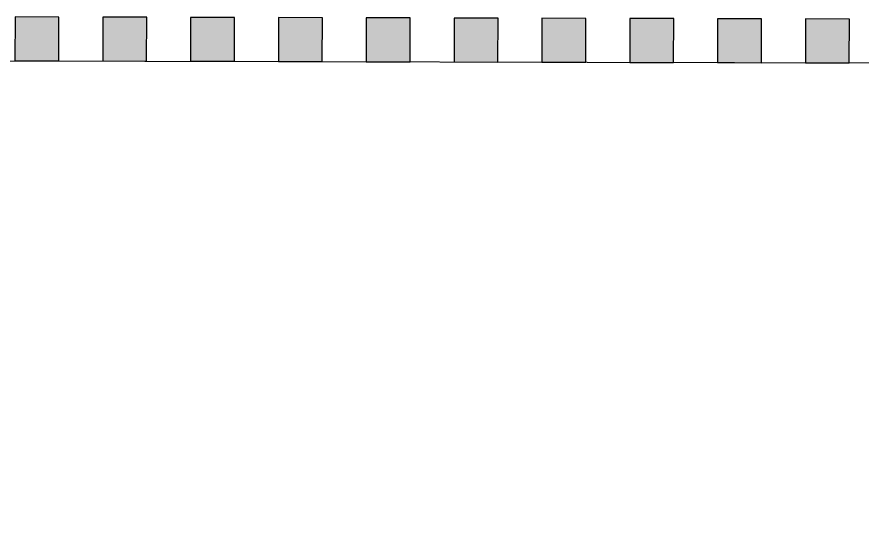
# Model space of a CAD drawing. Header units: metres. Extents: x 668617 to 675126, y 2286318 to 2293677.
# Drawn here: x 669259.34 to 669267.04, y 2287198.69 to 2287203.38 of the extents above; entities that cross this region are included whole.
import ezdxf

# ---------------------------------------------------------------- set-up
doc = ezdxf.new("R2010")
doc.units = ezdxf.units.M
doc.header["$MEASUREMENT"] = 0
doc.layers.add('DMTG-B-CuadrosVerdes', color=94, linetype='Continuous')
doc.layers.add('DMTG-PB-BANQUETAS', color=251, linetype='Continuous')

# ---------------------------------------------------------------- blocks, each defined once
blk = doc.blocks.new('*U124')
h = blk.add_hatch(color=256)
h.dxf.hatch_style = 1
h.paths.add_polyline_path([(19.2, 0), (19.6, 0), (19.6, 0.4), (19.2, 0.4)])
h = blk.add_hatch(color=256)
h.dxf.hatch_style = 1
h.paths.add_polyline_path([(19.2, 0), (19.6, 0), (19.6, 0.4), (19.2, 0.4)])
h = blk.add_hatch(color=256)
h.dxf.hatch_style = 1
h.paths.add_polyline_path([(20, 0), (20.4, 0), (20.4, 0.4), (20, 0.4)])
h = blk.add_hatch(color=256)
h.dxf.hatch_style = 1
h.paths.add_polyline_path([(20, 0), (20.4, 0), (20.4, 0.4), (20, 0.4)])
h = blk.add_hatch(color=256)
h.dxf.hatch_style = 1
h.paths.add_polyline_path([(20.8, 0), (21.2, 0), (21.2, 0.4), (20.8, 0.4)])
h = blk.add_hatch(color=256)
h.dxf.hatch_style = 1
h.paths.add_polyline_path([(20.8, 0), (21.2, 0), (21.2, 0.4), (20.8, 0.4)])
h = blk.add_hatch(color=256)
h.dxf.hatch_style = 1
h.paths.add_polyline_path([(21.6, 0), (22, 0), (22, 0.4), (21.6, 0.4)])
h = blk.add_hatch(color=256)
h.dxf.hatch_style = 1
h.paths.add_polyline_path([(21.6, 0), (22, 0), (22, 0.4), (21.6, 0.4)])
h = blk.add_hatch(color=256)
h.dxf.hatch_style = 1
h.paths.add_polyline_path([(22.4, 0), (22.8, 0), (22.8, 0.4), (22.4, 0.4)])
h = blk.add_hatch(color=256)
h.dxf.hatch_style = 1
h.paths.add_polyline_path([(22.4, 0), (22.8, 0), (22.8, 0.4), (22.4, 0.4)])
h = blk.add_hatch(color=256)
h.dxf.hatch_style = 1
h.paths.add_polyline_path([(23.2, 0), (23.6, 0), (23.6, 0.4), (23.2, 0.4)])
h = blk.add_hatch(color=256)
h.dxf.hatch_style = 1
h.paths.add_polyline_path([(23.2, 0), (23.6, 0), (23.6, 0.4), (23.2, 0.4)])
h = blk.add_hatch(color=256)
h.dxf.hatch_style = 1
h.paths.add_polyline_path([(24, 0), (24.4, 0), (24.4, 0.4), (24, 0.4)])
h = blk.add_hatch(color=256)
h.dxf.hatch_style = 1
h.paths.add_polyline_path([(24, 0), (24.4, 0), (24.4, 0.4), (24, 0.4)])
h = blk.add_hatch(color=256)
h.dxf.hatch_style = 1
h.paths.add_polyline_path([(24.8, 0), (25.2, 0), (25.2, 0.4), (24.8, 0.4)])
h = blk.add_hatch(color=256)
h.dxf.hatch_style = 1
h.paths.add_polyline_path([(24.8, 0), (25.2, 0), (25.2, 0.4), (24.8, 0.4)])
h = blk.add_hatch(color=256)
h.dxf.hatch_style = 1
h.paths.add_polyline_path([(25.6, 0), (26, 0), (26, 0.4), (25.6, 0.4)])
h = blk.add_hatch(color=256)
h.dxf.hatch_style = 1
h.paths.add_polyline_path([(25.6, 0), (26, 0), (26, 0.4), (25.6, 0.4)])
h = blk.add_hatch(color=256)
h.dxf.hatch_style = 1
h.paths.add_polyline_path([(26.4, 0), (26.8, 0), (26.8, 0.4), (26.4, 0.4)])
for points in [[(19.2, 0), (19.6, 0), (19.6, 0.4), (19.2, 0.4)], [(19.2, 0), (19.6, 0), (19.6, 0.4), (19.2, 0.4)], [(20, 0), (20.4, 0), (20.4, 0.4), (20, 0.4)], [(20, 0), (20.4, 0), (20.4, 0.4), (20, 0.4)], [(20.8, 0), (21.2, 0), (21.2, 0.4), (20.8, 0.4)], [(20.8, 0), (21.2, 0), (21.2, 0.4), (20.8, 0.4)], [(21.6, 0), (22, 0), (22, 0.4), (21.6, 0.4)], [(21.6, 0), (22, 0), (22, 0.4), (21.6, 0.4)], [(22.4, 0), (22.8, 0), (22.8, 0.4), (22.4, 0.4)], [(22.4, 0), (22.8, 0), (22.8, 0.4), (22.4, 0.4)], [(23.2, 0), (23.6, 0), (23.6, 0.4), (23.2, 0.4)], [(23.2, 0), (23.6, 0), (23.6, 0.4), (23.2, 0.4)], [(24, 0), (24.4, 0), (24.4, 0.4), (24, 0.4)], [(24, 0), (24.4, 0), (24.4, 0.4), (24, 0.4)], [(24.8, 0), (25.2, 0), (25.2, 0.4), (24.8, 0.4)], [(24.8, 0), (25.2, 0), (25.2, 0.4), (24.8, 0.4)], [(25.6, 0), (26, 0), (26, 0.4), (25.6, 0.4)], [(25.6, 0), (26, 0), (26, 0.4), (25.6, 0.4)], [(26.4, 0), (26.8, 0), (26.8, 0.4), (26.4, 0.4)]]:
    blk.add_lwpolyline(points, close=True)

msp = doc.modelspace()

# ---------------------------------------------------------------- linework, layer by layer
at = {"layer": 'DMTG-PB-BANQUETAS', "flags": 128}
msp.add_lwpolyline([(669278.63307, 2287198.92092), (669278.18845, 2287099.20632), (669278.25158, 2287098.54583), (669278.22869, 2287097.88299), (669278.12085, 2287097.22876), (669277.92916, 2287096.59316), (669277.65768, 2287095.98815), (669277.30951, 2287095.4237), (669276.89169, 2287094.90777), (669276.4113, 2287094.45031), (669275.8754, 2287094.05925), (669275.29403, 2287093.74053), (669274.67623, 2287093.49909), (669274.03203, 2287093.33884), (669273.37346, 2287093.2637), (669152.30329, 2287093.1237, -0.4129927), (669148.29872, 2287097.10239), (669148.08463, 2287199.04009, -0.4100251), (669152.01887, 2287203.04802), (669215.41864, 2287203.09034), (669274.64335, 2287202.93874, -0.4147699)], format="xyb", close=True, dxfattribs=at)

# ---------------------------------------------------------------- block references
at = {"layer": 'DMTG-B-CuadrosVerdes', "rotation": 359.8520218887179}
msp.add_blockref('*U124', (669240.11829, 2287203.02756), dxfattribs=at)

doc.saveas('drawing.dxf')
